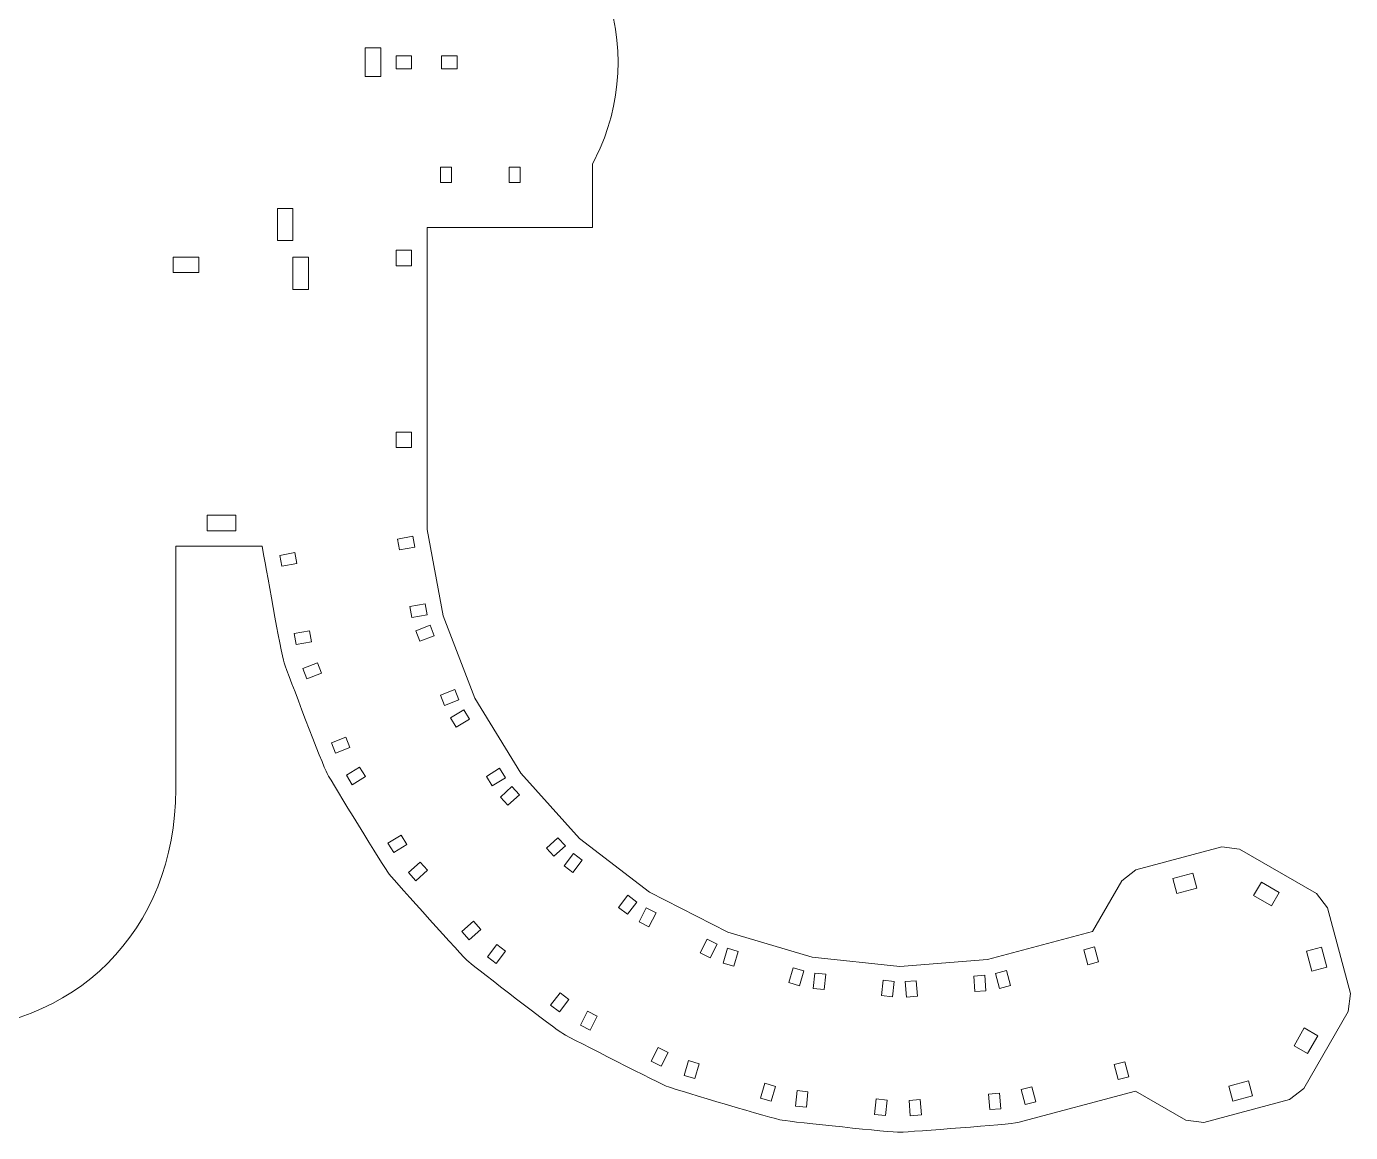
# Model space of a CAD drawing. Header units: millimetres. Extents: x -824 to 903, y -527 to 785.
# Drawn here: x -62.9 to 193.5, y -526.8 to -312.7 of the extents above; entities that cross this region are included whole.
import ezdxf

# ---------------------------------------------------------------- set-up
doc = ezdxf.new("R2010")
doc.units = ezdxf.units.MM
doc.header["$MEASUREMENT"] = 0
doc.layers.add('Camada 1', color=7, linetype='Continuous')

msp = doc.modelspace()

# ---------------------------------------------------------------- linework, layer by layer
at = {"layer": 'Camada 1', "color": 250, "lineweight": 9}
for points, knots in [([(-33.9859, -460.3039), (-33.9859, -460.3039), (-33.95, -413.2754), (-33.95, -413.2754), (-33.95, -413.2754), (-33.95, -413.2754), (-17.2478, -413.2754), (-17.2478, -413.2754), (-17.2478, -413.2754), (-16.602, -416.7493), (-13.6277, -433.8933), (-12.9724, -435.8659), (-12.9724, -435.8659), (-12.2849, -437.9355), (-5.3875, -455.9676), (-4.6896, -457.2332), (-4.6896, -457.2332), (-3.6372, -459.1415), (6.4325, -475.6172), (7.3485, -476.7332), (7.3485, -476.7332), (8.7331, -478.42), (21.6334, -492.7814), (22.7385, -493.7128), (22.7385, -493.7128), (24.4075, -495.1193), (39.7084, -506.8889), (40.9653, -507.6036), (40.9653, -507.6036), (42.8607, -508.6814), (60.0535, -517.467), (61.4181, -517.9402), (61.4181, -517.9402), (63.4818, -518.6558), (81.9795, -524.159), (83.4116, -524.3765), (83.4116, -524.3765), (85.5927, -524.7076), (104.7914, -526.752), (106.2304, -526.6954), (106.2304, -526.6954), (108.551, -526.6042), (127.6054, -525.141), (129.0507, -524.8239), (129.0507, -524.8239), (129.0507, -524.8239), (151.834, -518.7188), (151.834, -518.7188), (151.834, -518.7188), (151.834, -518.7188), (161.6047, -524.3515), (161.6047, -524.3515), (161.6047, -524.3515), (161.6047, -524.3515), (165.0638, -524.8046), (165.0638, -524.8046), (165.0638, -524.8046), (165.0638, -524.8046), (181.6641, -520.3452), (181.6641, -520.3452), (181.6641, -520.3452), (181.6641, -520.3452), (184.4304, -518.2196), (184.4304, -518.2196), (184.4304, -518.2196), (184.4304, -518.2196), (193.0153, -503.328), (193.0153, -503.328), (193.0153, -503.328), (193.0153, -503.328), (193.4684, -499.8691), (193.4684, -499.8691), (193.4684, -499.8691), (193.4684, -499.8691), (189.0089, -483.2687), (189.0089, -483.2687), (189.0089, -483.2687), (189.0089, -483.2687), (186.8834, -480.5023), (186.8834, -480.5023), (186.8834, -480.5023), (186.8834, -480.5023), (171.9918, -471.9175), (171.9918, -471.9175), (171.9918, -471.9175), (171.9918, -471.9175), (168.5328, -471.4643), (168.5328, -471.4643), (168.5328, -471.4643), (168.5328, -471.4643), (151.9324, -475.924), (151.9324, -475.924), (151.9324, -475.924), (151.9324, -475.924), (149.1662, -478.0494), (149.1662, -478.0494), (149.1662, -478.0494), (149.1662, -478.0494), (143.5311, -487.8238), (143.5311, -487.8238), (143.5311, -487.8238), (143.5311, -487.8238), (123.2106, -493.2688), (123.2106, -493.2688), (123.2106, -493.2688), (123.2106, -493.2688), (106.2189, -494.6061), (106.2189, -494.6061), (106.2189, -494.6061), (106.2189, -494.6061), (89.2682, -492.8245), (89.2682, -492.8245), (89.2682, -492.8245), (89.2682, -492.8245), (72.926, -487.9838), (72.926, -487.9838), (72.926, -487.9838), (72.926, -487.9838), (57.7396, -480.2459), (57.7396, -480.2459), (57.7396, -480.2459), (57.7396, -480.2459), (44.2176, -469.8701), (44.2176, -469.8701), (44.2176, -469.8701), (44.2176, -469.8701), (32.8129, -457.2039), (32.8129, -457.2039), (32.8129, -457.2039), (32.8129, -457.2039), (23.9074, -442.6713), (23.9074, -442.6713), (23.9074, -442.6713), (23.9074, -442.6713), (17.7994, -426.7593), (17.7994, -426.7593), (17.7994, -426.7593), (17.7994, -426.7593), (14.6933, -410.0006), (14.6933, -410.0006), (14.6933, -410.0006), (14.6933, -410.0006), (14.6933, -351.5742), (14.6933, -351.5742), (14.6933, -351.5742), (14.6933, -351.5742), (46.6847, -351.5742), (46.6847, -351.5742), (46.6847, -351.5742), (46.6847, -351.5742), (46.6847, -339.2986), (46.6847, -339.2986), (46.6847, -339.2986), (46.6847, -339.2986), (48.1901, -336.2233), (48.1901, -336.2233), (48.1901, -336.2233), (52.7993, -325.7287), (52.7993, -313.4369), (48.1901, -302.9424), (48.1901, -302.9424), (48.1901, -302.9424), (46.6847, -299.8671), (46.6847, -299.8671), (46.6847, -299.8671), (46.6847, -299.8671), (46.6847, -287.5914), (46.6847, -287.5914), (46.6847, -287.5914), (46.6847, -287.5914), (14.6933, -287.5914), (14.6933, -287.5914), (14.6933, -287.5914), (14.6933, -287.5914), (14.6933, -229.1651), (14.6933, -229.1651), (14.6933, -229.1651), (14.6933, -229.1651), (17.7994, -212.4064), (17.7994, -212.4064), (17.7994, -212.4064), (17.7994, -212.4064), (23.9074, -196.4944), (23.9074, -196.4944), (23.9074, -196.4944), (23.9074, -196.4944), (32.8129, -181.9618), (32.8129, -181.9618), (32.8129, -181.9618), (32.8129, -181.9618), (44.2176, -169.2955), (44.2176, -169.2955), (44.2176, -169.2955), (44.2176, -169.2955), (57.7396, -158.9198), (57.7396, -158.9198), (57.7396, -158.9198), (57.7396, -158.9198), (72.926, -151.1819), (72.926, -151.1819), (72.926, -151.1819), (72.926, -151.1819), (89.2682, -146.3412), (89.2682, -146.3412), (89.2682, -146.3412), (89.2682, -146.3412), (106.2189, -144.5595), (106.2189, -144.5595), (106.2189, -144.5595), (106.2189, -144.5595), (123.2106, -145.8968), (123.2106, -145.8968), (123.2106, -145.8968), (123.2106, -145.8968), (143.5311, -151.3419), (143.5311, -151.3419), (143.5311, -151.3419), (143.5311, -151.3419), (149.1662, -161.1162), (149.1662, -161.1162), (149.1662, -161.1162), (149.1662, -161.1162), (151.9324, -163.2417), (151.9324, -163.2417), (151.9324, -163.2417), (151.9324, -163.2417), (168.5328, -167.7013), (168.5328, -167.7013), (168.5328, -167.7013), (168.5328, -167.7013), (171.9918, -167.2481), (171.9918, -167.2481), (171.9918, -167.2481), (171.9918, -167.2481), (186.8834, -158.6633), (186.8834, -158.6633), (186.8834, -158.6633), (186.8834, -158.6633), (189.0089, -155.897), (189.0089, -155.897), (189.0089, -155.897), (189.0089, -155.897), (193.4684, -139.2966), (193.4684, -139.2966), (193.4684, -139.2966), (193.4684, -139.2966), (193.0153, -135.8377), (193.0153, -135.8377), (193.0153, -135.8377), (193.0153, -135.8377), (184.4304, -120.946), (184.4304, -120.946), (184.4304, -120.946), (184.4304, -120.946), (181.6641, -118.8205), (181.6641, -118.8205), (181.6641, -118.8205), (181.6641, -118.8205), (165.0638, -114.3611), (165.0638, -114.3611), (165.0638, -114.3611), (165.0638, -114.3611), (161.6047, -114.8141), (161.6047, -114.8141), (161.6047, -114.8141), (161.6047, -114.8141), (151.834, -120.4468), (151.834, -120.4468), (151.834, -120.4468), (151.2244, -120.5268), (131.2115, -114.5739), (128.2387, -114.2023), (128.2387, -114.2023), (126.1389, -113.9398), (106.8101, -112.3965), (105.4061, -112.4703), (105.4061, -112.4703), (103.405, -112.5754), (83.9397, -114.6199), (82.6041, -114.9498), (82.6041, -114.9498), (80.488, -115.4725), (61.9688, -120.9345), (60.6529, -121.5306), (60.6529, -121.5306), (58.6684, -122.4297), (41.453, -131.1761), (40.2684, -132.0017), (40.2684, -132.0017), (38.4797, -133.2484), (23.1487, -144.9837), (22.1335, -146.012), (22.1335, -146.012), (20.603, -147.5625), (7.6657, -161.8971), (6.8555, -163.0926), (6.8555, -163.0926), (5.6334, -164.8957), (-4.4756, -181.3491), (-5.0539, -182.6714), (-5.0539, -182.6714), (-5.9298, -184.6739), (-12.866, -202.6793), (-13.196, -204.0927), (-13.196, -204.0927), (-13.196, -204.0927), (-17.2478, -225.8902), (-17.2478, -225.8902), (-17.2478, -225.8902), (-17.2478, -225.8902), (-33.95, -225.8902), (-33.95, -225.8902), (-33.95, -225.8902), (-33.95, -225.8902), (-33.9859, -178.8618), (-33.9859, -178.8618), (-33.9859, -178.8618), (-34.0068, -151.3817), (-53.8359, -132.0421), (-80.8057, -132.0421), (-80.8057, -132.0421), (-80.8057, -132.0421), (-411.0669, -132.0421), (-411.0669, -132.0421), (-411.0669, -132.0421), (-413.8443, -132.133), (-415.9746, -134.2633), (-416.0655, -137.0407), (-416.0655, -137.0407), (-416.0655, -137.0407), (-416.0655, -502.1249), (-416.0655, -502.1249), (-416.0655, -502.1249), (-415.9746, -504.9023), (-413.8443, -507.0327), (-411.0669, -507.1235), (-411.0669, -507.1235), (-411.0669, -507.1235), (-80.8057, -507.1235), (-80.8057, -507.1235), (-80.8057, -507.1235), (-53.495, -507.1235), (-34.0068, -487.6728), (-33.9859, -460.3039)], [0, 0, 0, 0, 0.01149425, 0.01149425, 0.01149425, 0.01149425, 0.02298851, 0.02298851, 0.02298851, 0.02298851, 0.03448276, 0.03448276, 0.03448276, 0.03448276, 0.04597701, 0.04597701, 0.04597701, 0.04597701, 0.05747126, 0.05747126, 0.05747126, 0.05747126, 0.06896552, 0.06896552, 0.06896552, 0.06896552, 0.08045977, 0.08045977, 0.08045977, 0.08045977, 0.09195402, 0.09195402, 0.09195402, 0.09195402, 0.10344828, 0.10344828, 0.10344828, 0.10344828, 0.11494253, 0.11494253, 0.11494253, 0.11494253, 0.12643678, 0.12643678, 0.12643678, 0.12643678, 0.13793103, 0.13793103, 0.13793103, 0.13793103, 0.14942529, 0.14942529, 0.14942529, 0.14942529, 0.16091954, 0.16091954, 0.16091954, 0.16091954, 0.17241379, 0.17241379, 0.17241379, 0.17241379, 0.18390805, 0.18390805, 0.18390805, 0.18390805, 0.1954023, 0.1954023, 0.1954023, 0.1954023, 0.20689655, 0.20689655, 0.20689655, 0.20689655, 0.2183908, 0.2183908, 0.2183908, 0.2183908, 0.22988506, 0.22988506, 0.22988506, 0.22988506, 0.24137931, 0.24137931, 0.24137931, 0.24137931, 0.25287356, 0.25287356, 0.25287356, 0.25287356, 0.26436782, 0.26436782, 0.26436782, 0.26436782, 0.27586207, 0.27586207, 0.27586207, 0.27586207, 0.28735632, 0.28735632, 0.28735632, 0.28735632, 0.29885057, 0.29885057, 0.29885057, 0.29885057, 0.31034483, 0.31034483, 0.31034483, 0.31034483, 0.32183908, 0.32183908, 0.32183908, 0.32183908, 0.33333333, 0.33333333, 0.33333333, 0.33333333, 0.34482759, 0.34482759, 0.34482759, 0.34482759, 0.35632184, 0.35632184, 0.35632184, 0.35632184, 0.36781609, 0.36781609, 0.36781609, 0.36781609, 0.37931034, 0.37931034, 0.37931034, 0.37931034, 0.3908046, 0.3908046, 0.3908046, 0.3908046, 0.40229885, 0.40229885, 0.40229885, 0.40229885, 0.4137931, 0.4137931, 0.4137931, 0.4137931, 0.42528736, 0.42528736, 0.42528736, 0.42528736, 0.43678161, 0.43678161, 0.43678161, 0.43678161, 0.44827586, 0.44827586, 0.44827586, 0.44827586, 0.45977011, 0.45977011, 0.45977011, 0.45977011, 0.47126437, 0.47126437, 0.47126437, 0.47126437, 0.48275862, 0.48275862, 0.48275862, 0.48275862, 0.49425287, 0.49425287, 0.49425287, 0.49425287, 0.50574713, 0.50574713, 0.50574713, 0.50574713, 0.51724138, 0.51724138, 0.51724138, 0.51724138, 0.52873563, 0.52873563, 0.52873563, 0.52873563, 0.54022989, 0.54022989, 0.54022989, 0.54022989, 0.55172414, 0.55172414, 0.55172414, 0.55172414, 0.56321839, 0.56321839, 0.56321839, 0.56321839, 0.57471264, 0.57471264, 0.57471264, 0.57471264, 0.5862069, 0.5862069, 0.5862069, 0.5862069, 0.59770115, 0.59770115, 0.59770115, 0.59770115, 0.6091954, 0.6091954, 0.6091954, 0.6091954, 0.62068966, 0.62068966, 0.62068966, 0.62068966, 0.63218391, 0.63218391, 0.63218391, 0.63218391, 0.64367816, 0.64367816, 0.64367816, 0.64367816, 0.65517241, 0.65517241, 0.65517241, 0.65517241, 0.66666667, 0.66666667, 0.66666667, 0.66666667, 0.67816092, 0.67816092, 0.67816092, 0.67816092, 0.68965517, 0.68965517, 0.68965517, 0.68965517, 0.70114943, 0.70114943, 0.70114943, 0.70114943, 0.71264368, 0.71264368, 0.71264368, 0.71264368, 0.72413793, 0.72413793, 0.72413793, 0.72413793, 0.73563218, 0.73563218, 0.73563218, 0.73563218, 0.74712644, 0.74712644, 0.74712644, 0.74712644, 0.75862069, 0.75862069, 0.75862069, 0.75862069, 0.77011494, 0.77011494, 0.77011494, 0.77011494, 0.7816092, 0.7816092, 0.7816092, 0.7816092, 0.79310345, 0.79310345, 0.79310345, 0.79310345, 0.8045977, 0.8045977, 0.8045977, 0.8045977, 0.81609195, 0.81609195, 0.81609195, 0.81609195, 0.82758621, 0.82758621, 0.82758621, 0.82758621, 0.83908046, 0.83908046, 0.83908046, 0.83908046, 0.85057471, 0.85057471, 0.85057471, 0.85057471, 0.86206897, 0.86206897, 0.86206897, 0.86206897, 0.87356322, 0.87356322, 0.87356322, 0.87356322, 0.88505747, 0.88505747, 0.88505747, 0.88505747, 0.89655172, 0.89655172, 0.89655172, 0.89655172, 0.90804598, 0.90804598, 0.90804598, 0.90804598, 0.91954023, 0.91954023, 0.91954023, 0.91954023, 0.93103448, 0.93103448, 0.93103448, 0.93103448, 0.94252874, 0.94252874, 0.94252874, 0.94252874, 0.95402299, 0.95402299, 0.95402299, 0.95402299, 0.96551724, 0.96551724, 0.96551724, 0.96551724, 0.97701149, 0.97701149, 0.97701149, 0.97701149, 1, 1, 1, 1]), ([(5.6957, -322.3547), (5.6957, -322.3547), (2.6965, -322.3547), (2.6965, -322.3547), (2.6965, -322.3547), (2.6965, -322.3547), (2.6965, -316.8109), (2.6965, -316.8109), (2.6965, -316.8109), (2.6965, -316.8109), (5.6957, -316.8109), (5.6957, -316.8109), (5.6957, -316.8109), (5.6957, -316.8109), (5.6957, -322.3547), (5.6957, -322.3547)], [0, 0, 0, 0, 0.2, 0.2, 0.2, 0.2, 0.4, 0.4, 0.4, 0.4, 0.6, 0.6, 0.6, 0.6, 1, 1, 1, 1]), ([(11.6941, -320.84), (11.6941, -320.84), (8.6949, -320.84), (8.6949, -320.84), (8.6949, -320.84), (8.6949, -320.84), (8.6949, -318.3256), (8.6949, -318.3256), (8.6949, -318.3256), (8.6949, -318.3256), (11.6941, -318.3256), (11.6941, -318.3256), (11.6941, -318.3256), (11.6941, -318.3256), (11.6941, -320.84), (11.6941, -320.84)], [0, 0, 0, 0, 0.2, 0.2, 0.2, 0.2, 0.4, 0.4, 0.4, 0.4, 0.6, 0.6, 0.6, 0.6, 1, 1, 1, 1]), ([(20.4918, -320.84), (20.4918, -320.84), (17.4925, -320.84), (17.4925, -320.84), (17.4925, -320.84), (17.4925, -320.84), (17.4925, -318.3256), (17.4925, -318.3256), (17.4925, -318.3256), (17.4925, -318.3256), (20.4918, -318.3256), (20.4918, -318.3256), (20.4918, -318.3256), (20.4918, -318.3256), (20.4918, -320.84), (20.4918, -320.84)], [0, 0, 0, 0, 0.2, 0.2, 0.2, 0.2, 0.4, 0.4, 0.4, 0.4, 0.6, 0.6, 0.6, 0.6, 1, 1, 1, 1]), ([(19.417, -339.8952), (19.417, -339.8952), (19.417, -342.8944), (19.417, -342.8944), (19.417, -342.8944), (19.417, -342.8944), (17.2676, -342.8944), (17.2676, -342.8944), (17.2676, -342.8944), (17.2676, -342.8944), (17.2676, -339.8952), (17.2676, -339.8952), (17.2676, -339.8952), (17.2676, -339.8952), (19.417, -339.8952), (19.417, -339.8952)], [0, 0, 0, 0, 0.2, 0.2, 0.2, 0.2, 0.4, 0.4, 0.4, 0.4, 0.6, 0.6, 0.6, 0.6, 1, 1, 1, 1]), ([(32.7134, -339.8952), (32.7134, -339.8952), (32.7134, -342.8944), (32.7134, -342.8944), (32.7134, -342.8944), (32.7134, -342.8944), (30.564, -342.8944), (30.564, -342.8944), (30.564, -342.8944), (30.564, -342.8944), (30.564, -339.8952), (30.564, -339.8952), (30.564, -339.8952), (30.564, -339.8952), (32.7134, -339.8952), (32.7134, -339.8952)], [0, 0, 0, 0, 0.2, 0.2, 0.2, 0.2, 0.4, 0.4, 0.4, 0.4, 0.6, 0.6, 0.6, 0.6, 1, 1, 1, 1]), ([(-11.2997, -347.8768), (-11.2997, -347.8768), (-11.2997, -354.0833), (-11.2997, -354.0833), (-11.2997, -354.0833), (-11.2997, -354.0833), (-14.2989, -354.0833), (-14.2989, -354.0833), (-14.2989, -354.0833), (-14.2989, -354.0833), (-14.2989, -347.8768), (-14.2989, -347.8768), (-14.2989, -347.8768), (-14.2989, -347.8768), (-11.2997, -347.8768), (-11.2997, -347.8768)], [0, 0, 0, 0, 0.2, 0.2, 0.2, 0.2, 0.4, 0.4, 0.4, 0.4, 0.6, 0.6, 0.6, 0.6, 1, 1, 1, 1]), ([(8.6949, -358.99), (8.6949, -358.99), (8.6949, -355.9908), (8.6949, -355.9908), (8.6949, -355.9908), (8.6949, -355.9908), (11.6941, -355.9908), (11.6941, -355.9908), (11.6941, -355.9908), (11.6941, -355.9908), (11.6941, -358.99), (11.6941, -358.99), (11.6941, -358.99), (11.6941, -358.99), (8.6949, -358.99), (8.6949, -358.99)], [0, 0, 0, 0, 0.2, 0.2, 0.2, 0.2, 0.4, 0.4, 0.4, 0.4, 0.6, 0.6, 0.6, 0.6, 1, 1, 1, 1]), ([(-34.496, -360.2896), (-34.496, -360.2896), (-34.496, -357.2905), (-34.496, -357.2905), (-34.496, -357.2905), (-34.496, -357.2905), (-29.4973, -357.2905), (-29.4973, -357.2905), (-29.4973, -357.2905), (-29.4973, -357.2905), (-29.4973, -360.2896), (-29.4973, -360.2896), (-29.4973, -360.2896), (-29.4973, -360.2896), (-34.496, -360.2896), (-34.496, -360.2896)], [0, 0, 0, 0, 0.2, 0.2, 0.2, 0.2, 0.4, 0.4, 0.4, 0.4, 0.6, 0.6, 0.6, 0.6, 1, 1, 1, 1]), ([(-11.2997, -363.5888), (-11.2997, -363.5888), (-8.3005, -363.5888), (-8.3005, -363.5888), (-8.3005, -363.5888), (-8.3005, -363.5888), (-8.3005, -357.2905), (-8.3005, -357.2905), (-8.3005, -357.2905), (-8.3005, -357.2905), (-11.2997, -357.2905), (-11.2997, -357.2905), (-11.2997, -357.2905), (-11.2997, -357.2905), (-11.2997, -363.5888), (-11.2997, -363.5888)], [0, 0, 0, 0, 0.2, 0.2, 0.2, 0.2, 0.4, 0.4, 0.4, 0.4, 0.6, 0.6, 0.6, 0.6, 1, 1, 1, 1]), ([(8.6949, -391.1814), (8.6949, -391.1814), (11.6941, -391.1814), (11.6941, -391.1814), (11.6941, -391.1814), (11.6941, -391.1814), (11.6941, -394.1806), (11.6941, -394.1806), (11.6941, -394.1806), (11.6941, -394.1806), (8.6949, -394.1806), (8.6949, -394.1806), (8.6949, -394.1806), (8.6949, -394.1806), (8.6949, -391.1814), (8.6949, -391.1814)], [0, 0, 0, 0, 0.2, 0.2, 0.2, 0.2, 0.4, 0.4, 0.4, 0.4, 0.6, 0.6, 0.6, 0.6, 1, 1, 1, 1]), ([(-27.9106, -410.2762), (-27.9106, -410.2762), (-27.9106, -407.2771), (-27.9106, -407.2771), (-27.9106, -407.2771), (-27.9106, -407.2771), (-22.3737, -407.2771), (-22.3737, -407.2771), (-22.3737, -407.2771), (-22.3737, -407.2771), (-22.3737, -410.2762), (-22.3737, -410.2762), (-22.3737, -410.2762), (-22.3737, -410.2762), (-27.9106, -410.2762), (-27.9106, -410.2762)], [0, 0, 0, 0, 0.2, 0.2, 0.2, 0.2, 0.4, 0.4, 0.4, 0.4, 0.6, 0.6, 0.6, 0.6, 1, 1, 1, 1]), ([(8.941, -411.8795), (8.941, -411.8795), (11.89, -411.3329), (11.89, -411.3329), (11.89, -411.3329), (11.89, -411.3329), (12.2816, -413.4464), (12.2816, -413.4464), (12.2816, -413.4464), (12.2816, -413.4464), (9.3327, -413.9929), (9.3327, -413.9929), (9.3327, -413.9929), (9.3327, -413.9929), (8.941, -411.8795), (8.941, -411.8795)], [0, 0, 0, 0, 0.2, 0.2, 0.2, 0.2, 0.4, 0.4, 0.4, 0.4, 0.6, 0.6, 0.6, 0.6, 1, 1, 1, 1]), ([(-13.8592, -415.0371), (-13.8592, -415.0371), (-13.4698, -417.1385), (-13.4698, -417.1385), (-13.4698, -417.1385), (-13.4698, -417.1385), (-10.5207, -416.5919), (-10.5207, -416.5919), (-10.5207, -416.5919), (-10.5207, -416.5919), (-10.9103, -414.4905), (-10.9103, -414.4905), (-10.9103, -414.4905), (-10.9103, -414.4905), (-13.8592, -415.0371), (-13.8592, -415.0371)], [0, 0, 0, 0, 0.2, 0.2, 0.2, 0.2, 0.4, 0.4, 0.4, 0.4, 0.6, 0.6, 0.6, 0.6, 1, 1, 1, 1]), ([(11.3641, -424.9533), (11.3641, -424.9533), (14.313, -424.4067), (14.313, -424.4067), (14.313, -424.4067), (14.313, -424.4067), (14.7048, -426.5201), (14.7048, -426.5201), (14.7048, -426.5201), (14.7048, -426.5201), (11.7558, -427.0667), (11.7558, -427.0667), (11.7558, -427.0667), (11.7558, -427.0667), (11.3641, -424.9533), (11.3641, -424.9533)], [0, 0, 0, 0, 0.2, 0.2, 0.2, 0.2, 0.4, 0.4, 0.4, 0.4, 0.6, 0.6, 0.6, 0.6, 1, 1, 1, 1]), ([(-11.0511, -430.1882), (-11.0511, -430.1882), (-10.6617, -432.2898), (-10.6617, -432.2898), (-10.6617, -432.2898), (-10.6617, -432.2898), (-7.7126, -431.7432), (-7.7126, -431.7432), (-7.7126, -431.7432), (-7.7126, -431.7432), (-8.1022, -429.6418), (-8.1022, -429.6418), (-8.1022, -429.6418), (-8.1022, -429.6418), (-11.0511, -430.1882), (-11.0511, -430.1882)], [0, 0, 0, 0, 0.2, 0.2, 0.2, 0.2, 0.4, 0.4, 0.4, 0.4, 0.6, 0.6, 0.6, 0.6, 1, 1, 1, 1]), ([(15.2857, -428.5802), (15.2857, -428.5802), (16.056, -430.5868), (16.056, -430.5868), (16.056, -430.5868), (16.056, -430.5868), (13.2561, -431.6616), (13.2561, -431.6616), (13.2561, -431.6616), (13.2561, -431.6616), (12.4857, -429.6551), (12.4857, -429.6551), (12.4857, -429.6551), (12.4857, -429.6551), (15.2857, -428.5802), (15.2857, -428.5802)], [0, 0, 0, 0, 0.2, 0.2, 0.2, 0.2, 0.4, 0.4, 0.4, 0.4, 0.6, 0.6, 0.6, 0.6, 1, 1, 1, 1]), ([(-8.5913, -438.91), (-8.5913, -438.91), (-5.7913, -437.8352), (-5.7913, -437.8352), (-5.7913, -437.8352), (-5.7913, -437.8352), (-6.5573, -435.8399), (-6.5573, -435.8399), (-6.5573, -435.8399), (-6.5573, -435.8399), (-9.3573, -436.9147), (-9.3573, -436.9147), (-9.3573, -436.9147), (-9.3573, -436.9147), (-8.5913, -438.91), (-8.5913, -438.91)], [0, 0, 0, 0, 0.2, 0.2, 0.2, 0.2, 0.4, 0.4, 0.4, 0.4, 0.6, 0.6, 0.6, 0.6, 1, 1, 1, 1]), ([(17.2508, -442.0683), (17.2508, -442.0683), (20.0508, -440.9935), (20.0508, -440.9935), (20.0508, -440.9935), (20.0508, -440.9935), (20.821, -443.0001), (20.821, -443.0001), (20.821, -443.0001), (20.821, -443.0001), (18.0211, -444.0749), (18.0211, -444.0749), (18.0211, -444.0749), (18.0211, -444.0749), (17.2508, -442.0683), (17.2508, -442.0683)], [0, 0, 0, 0, 0.2, 0.2, 0.2, 0.2, 0.4, 0.4, 0.4, 0.4, 0.6, 0.6, 0.6, 0.6, 1, 1, 1, 1]), ([(20.3335, -448.3196), (20.3335, -448.3196), (19.2104, -446.4869), (19.2104, -446.4869), (19.2104, -446.4869), (19.2104, -446.4869), (21.7677, -444.9198), (21.7677, -444.9198), (21.7677, -444.9198), (21.7677, -444.9198), (22.8908, -446.7525), (22.8908, -446.7525), (22.8908, -446.7525), (22.8908, -446.7525), (20.3335, -448.3196), (20.3335, -448.3196)], [0, 0, 0, 0, 0.2, 0.2, 0.2, 0.2, 0.4, 0.4, 0.4, 0.4, 0.6, 0.6, 0.6, 0.6, 1, 1, 1, 1]), ([(-3.8351, -451.3005), (-3.8351, -451.3005), (-3.0691, -453.2958), (-3.0691, -453.2958), (-3.0691, -453.2958), (-3.0691, -453.2958), (-0.2691, -452.2209), (-0.2691, -452.2209), (-0.2691, -452.2209), (-0.2691, -452.2209), (-1.0351, -450.2256), (-1.0351, -450.2256), (-1.0351, -450.2256), (-1.0351, -450.2256), (-3.8351, -451.3005), (-3.8351, -451.3005)], [0, 0, 0, 0, 0.2, 0.2, 0.2, 0.2, 0.4, 0.4, 0.4, 0.4, 0.6, 0.6, 0.6, 0.6, 1, 1, 1, 1]), ([(-0.9438, -457.6055), (-0.9438, -457.6055), (0.1729, -459.4278), (0.1729, -459.4278), (0.1729, -459.4278), (0.1729, -459.4278), (2.7302, -457.8607), (2.7302, -457.8607), (2.7302, -457.8607), (2.7302, -457.8607), (1.6134, -456.0385), (1.6134, -456.0385), (1.6134, -456.0385), (1.6134, -456.0385), (-0.9438, -457.6055), (-0.9438, -457.6055)], [0, 0, 0, 0, 0.2, 0.2, 0.2, 0.2, 0.4, 0.4, 0.4, 0.4, 0.6, 0.6, 0.6, 0.6, 1, 1, 1, 1]), ([(27.2809, -459.6566), (27.2809, -459.6566), (26.1578, -457.824), (26.1578, -457.824), (26.1578, -457.824), (26.1578, -457.824), (28.715, -456.2568), (28.715, -456.2568), (28.715, -456.2568), (28.715, -456.2568), (29.8382, -458.0895), (29.8382, -458.0895), (29.8382, -458.0895), (29.8382, -458.0895), (27.2809, -459.6566), (27.2809, -459.6566)], [0, 0, 0, 0, 0.2, 0.2, 0.2, 0.2, 0.4, 0.4, 0.4, 0.4, 0.6, 0.6, 0.6, 0.6, 1, 1, 1, 1]), ([(31.1188, -459.8046), (31.1188, -459.8046), (32.557, -461.4019), (32.557, -461.4019), (32.557, -461.4019), (32.557, -461.4019), (30.3282, -463.4087), (30.3282, -463.4087), (30.3282, -463.4087), (30.3282, -463.4087), (28.89, -461.8114), (28.89, -461.8114), (28.89, -461.8114), (28.89, -461.8114), (31.1188, -459.8046), (31.1188, -459.8046)], [0, 0, 0, 0, 0.2, 0.2, 0.2, 0.2, 0.4, 0.4, 0.4, 0.4, 0.6, 0.6, 0.6, 0.6, 1, 1, 1, 1]), ([(8.2242, -472.5663), (8.2242, -472.5663), (10.7815, -470.9993), (10.7815, -470.9993), (10.7815, -470.9993), (10.7815, -470.9993), (9.6647, -469.1771), (9.6647, -469.1771), (9.6647, -469.1771), (9.6647, -469.1771), (7.1075, -470.7441), (7.1075, -470.7441), (7.1075, -470.7441), (7.1075, -470.7441), (8.2242, -472.5663), (8.2242, -472.5663)], [0, 0, 0, 0, 0.2, 0.2, 0.2, 0.2, 0.4, 0.4, 0.4, 0.4, 0.6, 0.6, 0.6, 0.6, 1, 1, 1, 1]), ([(39.2253, -473.2899), (39.2253, -473.2899), (37.787, -471.6925), (37.787, -471.6925), (37.787, -471.6925), (37.787, -471.6925), (40.0158, -469.6856), (40.0158, -469.6856), (40.0158, -469.6856), (40.0158, -469.6856), (41.4541, -471.2829), (41.4541, -471.2829), (41.4541, -471.2829), (41.4541, -471.2829), (39.2253, -473.2899), (39.2253, -473.2899)], [0, 0, 0, 0, 0.2, 0.2, 0.2, 0.2, 0.4, 0.4, 0.4, 0.4, 0.6, 0.6, 0.6, 0.6, 1, 1, 1, 1]), ([(44.731, -474.0445), (44.731, -474.0445), (42.9054, -476.4239), (42.9054, -476.4239), (42.9054, -476.4239), (42.9054, -476.4239), (41.2001, -475.1154), (41.2001, -475.1154), (41.2001, -475.1154), (41.2001, -475.1154), (43.0258, -472.736), (43.0258, -472.736), (43.0258, -472.736), (43.0258, -472.736), (44.731, -474.0445), (44.731, -474.0445)], [0, 0, 0, 0, 0.2, 0.2, 0.2, 0.2, 0.4, 0.4, 0.4, 0.4, 0.6, 0.6, 0.6, 0.6, 1, 1, 1, 1]), ([(11.0994, -476.4167), (11.0994, -476.4167), (12.5295, -478.0049), (12.5295, -478.0049), (12.5295, -478.0049), (12.5295, -478.0049), (14.7583, -475.9981), (14.7583, -475.9981), (14.7583, -475.9981), (14.7583, -475.9981), (13.3282, -474.4099), (13.3282, -474.4099), (13.3282, -474.4099), (13.3282, -474.4099), (11.0994, -476.4167), (11.0994, -476.4167)], [0, 0, 0, 0, 0.2, 0.2, 0.2, 0.2, 0.4, 0.4, 0.4, 0.4, 0.6, 0.6, 0.6, 0.6, 1, 1, 1, 1]), ([(163.7198, -479.4433), (163.7198, -479.4433), (162.9287, -476.5503), (162.9287, -476.5503), (162.9287, -476.5503), (162.9287, -476.5503), (159.0797, -477.5842), (159.0797, -477.5842), (159.0797, -477.5842), (159.0797, -477.5842), (159.8578, -480.4808), (159.8578, -480.4808), (159.8578, -480.4808), (159.8578, -480.4808), (163.7198, -479.4433), (163.7198, -479.4433)], [0, 0, 0, 0, 0.2, 0.2, 0.2, 0.2, 0.4, 0.4, 0.4, 0.4, 0.6, 0.6, 0.6, 0.6, 1, 1, 1, 1]), ([(174.7095, -480.8829), (174.7095, -480.8829), (178.174, -482.8801), (178.174, -482.8801), (178.174, -482.8801), (178.174, -482.8801), (179.6602, -480.2751), (179.6602, -480.2751), (179.6602, -480.2751), (179.6602, -480.2751), (176.2075, -478.2845), (176.2075, -478.2845), (176.2075, -478.2845), (176.2075, -478.2845), (174.7095, -480.8829), (174.7095, -480.8829)], [0, 0, 0, 0, 0.2, 0.2, 0.2, 0.2, 0.4, 0.4, 0.4, 0.4, 0.6, 0.6, 0.6, 0.6, 1, 1, 1, 1]), ([(51.7488, -483.2098), (51.7488, -483.2098), (53.5745, -480.8302), (53.5745, -480.8302), (53.5745, -480.8302), (53.5745, -480.8302), (55.2798, -482.1387), (55.2798, -482.1387), (55.2798, -482.1387), (55.2798, -482.1387), (53.4541, -484.5181), (53.4541, -484.5181), (53.4541, -484.5181), (53.4541, -484.5181), (51.7488, -483.2098), (51.7488, -483.2098)], [0, 0, 0, 0, 0.2, 0.2, 0.2, 0.2, 0.4, 0.4, 0.4, 0.4, 0.6, 0.6, 0.6, 0.6, 1, 1, 1, 1]), ([(57.09, -483.2809), (57.09, -483.2809), (59.0051, -484.2567), (59.0051, -484.2567), (59.0051, -484.2567), (59.0051, -484.2567), (57.6436, -486.9291), (57.6436, -486.9291), (57.6436, -486.9291), (57.6436, -486.9291), (55.7284, -485.9533), (55.7284, -485.9533), (55.7284, -485.9533), (55.7284, -485.9533), (57.09, -483.2809), (57.09, -483.2809)], [0, 0, 0, 0, 0.2, 0.2, 0.2, 0.2, 0.4, 0.4, 0.4, 0.4, 0.6, 0.6, 0.6, 0.6, 1, 1, 1, 1]), ([(25.069, -487.4494), (25.069, -487.4494), (23.639, -485.8612), (23.639, -485.8612), (23.639, -485.8612), (23.639, -485.8612), (21.4102, -487.868), (21.4102, -487.868), (21.4102, -487.868), (21.4102, -487.868), (22.8403, -489.4562), (22.8403, -489.4562), (22.8403, -489.4562), (22.8403, -489.4562), (25.069, -487.4494), (25.069, -487.4494)], [0, 0, 0, 0, 0.2, 0.2, 0.2, 0.2, 0.4, 0.4, 0.4, 0.4, 0.6, 0.6, 0.6, 0.6, 1, 1, 1, 1]), ([(67.5756, -491.9896), (67.5756, -491.9896), (68.9373, -489.3174), (68.9373, -489.3174), (68.9373, -489.3174), (68.9373, -489.3174), (70.8523, -490.2932), (70.8523, -490.2932), (70.8523, -490.2932), (70.8523, -490.2932), (69.4908, -492.9654), (69.4908, -492.9654), (69.4908, -492.9654), (69.4908, -492.9654), (67.5756, -491.9896), (67.5756, -491.9896)], [0, 0, 0, 0, 0.2, 0.2, 0.2, 0.2, 0.4, 0.4, 0.4, 0.4, 0.6, 0.6, 0.6, 0.6, 1, 1, 1, 1]), ([(29.8903, -491.6398), (29.8903, -491.6398), (28.1948, -490.3387), (28.1948, -490.3387), (28.1948, -490.3387), (28.1948, -490.3387), (26.369, -492.7181), (26.369, -492.7181), (26.369, -492.7181), (26.369, -492.7181), (28.0645, -494.0193), (28.0645, -494.0193), (28.0645, -494.0193), (28.0645, -494.0193), (29.8903, -491.6398), (29.8903, -491.6398)], [0, 0, 0, 0, 0.2, 0.2, 0.2, 0.2, 0.4, 0.4, 0.4, 0.4, 0.6, 0.6, 0.6, 0.6, 1, 1, 1, 1]), ([(74.9014, -491.6968), (74.9014, -491.6968), (74.0495, -494.5725), (74.0495, -494.5725), (74.0495, -494.5725), (74.0495, -494.5725), (71.9885, -493.962), (71.9885, -493.962), (71.9885, -493.962), (71.9885, -493.962), (72.8404, -491.0862), (72.8404, -491.0862), (72.8404, -491.0862), (72.8404, -491.0862), (74.9014, -491.6968), (74.9014, -491.6968)], [0, 0, 0, 0, 0.2, 0.2, 0.2, 0.2, 0.4, 0.4, 0.4, 0.4, 0.6, 0.6, 0.6, 0.6, 1, 1, 1, 1]), ([(144.6761, -493.7272), (144.6761, -493.7272), (143.8998, -490.8301), (143.8998, -490.8301), (143.8998, -490.8301), (143.8998, -490.8301), (141.8236, -491.3865), (141.8236, -491.3865), (141.8236, -491.3865), (141.8236, -491.3865), (142.5998, -494.2834), (142.5998, -494.2834), (142.5998, -494.2834), (142.5998, -494.2834), (144.6761, -493.7272), (144.6761, -493.7272)], [0, 0, 0, 0, 0.2, 0.2, 0.2, 0.2, 0.4, 0.4, 0.4, 0.4, 0.6, 0.6, 0.6, 0.6, 1, 1, 1, 1]), ([(185.9643, -495.5309), (185.9643, -495.5309), (188.8574, -494.7398), (188.8574, -494.7398), (188.8574, -494.7398), (188.8574, -494.7398), (187.8234, -490.8908), (187.8234, -490.8908), (187.8234, -490.8908), (187.8234, -490.8908), (184.9269, -491.6689), (184.9269, -491.6689), (184.9269, -491.6689), (184.9269, -491.6689), (185.9643, -495.5309), (185.9643, -495.5309)], [0, 0, 0, 0, 0.2, 0.2, 0.2, 0.2, 0.4, 0.4, 0.4, 0.4, 0.6, 0.6, 0.6, 0.6, 1, 1, 1, 1]), ([(85.5893, -494.8627), (85.5893, -494.8627), (87.6502, -495.4732), (87.6502, -495.4732), (87.6502, -495.4732), (87.6502, -495.4732), (86.7984, -498.3489), (86.7984, -498.3489), (86.7984, -498.3489), (86.7984, -498.3489), (84.7375, -497.7383), (84.7375, -497.7383), (84.7375, -497.7383), (84.7375, -497.7383), (85.5893, -494.8627), (85.5893, -494.8627)], [0, 0, 0, 0, 0.2, 0.2, 0.2, 0.2, 0.4, 0.4, 0.4, 0.4, 0.6, 0.6, 0.6, 0.6, 1, 1, 1, 1]), ([(91.887, -496.1154), (91.887, -496.1154), (91.5736, -499.0982), (91.5736, -499.0982), (91.5736, -499.0982), (91.5736, -499.0982), (89.436, -498.8735), (89.436, -498.8735), (89.436, -498.8735), (89.436, -498.8735), (89.7495, -495.8907), (89.7495, -495.8907), (89.7495, -495.8907), (89.7495, -495.8907), (91.887, -496.1154), (91.887, -496.1154)], [0, 0, 0, 0, 0.2, 0.2, 0.2, 0.2, 0.4, 0.4, 0.4, 0.4, 0.6, 0.6, 0.6, 0.6, 1, 1, 1, 1]), ([(105.1107, -497.5053), (105.1107, -497.5053), (104.7971, -500.4881), (104.7971, -500.4881), (104.7971, -500.4881), (104.7971, -500.4881), (102.6596, -500.2634), (102.6596, -500.2634), (102.6596, -500.2634), (102.6596, -500.2634), (102.973, -497.2806), (102.973, -497.2806), (102.973, -497.2806), (102.973, -497.2806), (105.1107, -497.5053), (105.1107, -497.5053)], [0, 0, 0, 0, 0.2, 0.2, 0.2, 0.2, 0.4, 0.4, 0.4, 0.4, 0.6, 0.6, 0.6, 0.6, 1, 1, 1, 1]), ([(120.5063, -496.4901), (120.5063, -496.4901), (122.6491, -496.3214), (122.6491, -496.3214), (122.6491, -496.3214), (122.6491, -496.3214), (122.8844, -499.3114), (122.8844, -499.3114), (122.8844, -499.3114), (122.8844, -499.3114), (120.7416, -499.4801), (120.7416, -499.4801), (120.7416, -499.4801), (120.7416, -499.4801), (120.5063, -496.4901), (120.5063, -496.4901)], [0, 0, 0, 0, 0.2, 0.2, 0.2, 0.2, 0.4, 0.4, 0.4, 0.4, 0.6, 0.6, 0.6, 0.6, 1, 1, 1, 1]), ([(127.611, -498.2996), (127.611, -498.2996), (126.8348, -495.4027), (126.8348, -495.4027), (126.8348, -495.4027), (126.8348, -495.4027), (124.7587, -495.9589), (124.7587, -495.9589), (124.7587, -495.9589), (124.7587, -495.9589), (125.5349, -498.856), (125.5349, -498.856), (125.5349, -498.856), (125.5349, -498.856), (127.611, -498.2996), (127.611, -498.2996)], [0, 0, 0, 0, 0.2, 0.2, 0.2, 0.2, 0.4, 0.4, 0.4, 0.4, 0.6, 0.6, 0.6, 0.6, 1, 1, 1, 1]), ([(40.2896, -503.3999), (40.2896, -503.3999), (42.1153, -501.0203), (42.1153, -501.0203), (42.1153, -501.0203), (42.1153, -501.0203), (40.4197, -499.7193), (40.4197, -499.7193), (40.4197, -499.7193), (40.4197, -499.7193), (38.594, -502.0987), (38.594, -502.0987), (38.594, -502.0987), (38.594, -502.0987), (40.2896, -503.3999), (40.2896, -503.3999)], [0, 0, 0, 0, 0.2, 0.2, 0.2, 0.2, 0.4, 0.4, 0.4, 0.4, 0.6, 0.6, 0.6, 0.6, 1, 1, 1, 1]), ([(109.3936, -497.3647), (109.3936, -497.3647), (109.629, -500.3546), (109.629, -500.3546), (109.629, -500.3546), (109.629, -500.3546), (107.4862, -500.5233), (107.4862, -500.5233), (107.4862, -500.5233), (107.4862, -500.5233), (107.2509, -497.5333), (107.2509, -497.5333), (107.2509, -497.5333), (107.2509, -497.5333), (109.3936, -497.3647), (109.3936, -497.3647)], [0, 0, 0, 0, 0.2, 0.2, 0.2, 0.2, 0.4, 0.4, 0.4, 0.4, 0.6, 0.6, 0.6, 0.6, 1, 1, 1, 1]), ([(44.3536, -505.964), (44.3536, -505.964), (46.2578, -506.9342), (46.2578, -506.9342), (46.2578, -506.9342), (46.2578, -506.9342), (47.6195, -504.262), (47.6195, -504.262), (47.6195, -504.262), (47.6195, -504.262), (45.7153, -503.2918), (45.7153, -503.2918), (45.7153, -503.2918), (45.7153, -503.2918), (44.3536, -505.964), (44.3536, -505.964)], [0, 0, 0, 0, 0.2, 0.2, 0.2, 0.2, 0.4, 0.4, 0.4, 0.4, 0.6, 0.6, 0.6, 0.6, 1, 1, 1, 1]), ([(182.5276, -509.9851), (182.5276, -509.9851), (185.1327, -511.4713), (185.1327, -511.4713), (185.1327, -511.4713), (185.1327, -511.4713), (187.1231, -508.0185), (187.1231, -508.0185), (187.1231, -508.0185), (187.1231, -508.0185), (184.5248, -506.5207), (184.5248, -506.5207), (184.5248, -506.5207), (184.5248, -506.5207), (182.5276, -509.9851), (182.5276, -509.9851)], [0, 0, 0, 0, 0.2, 0.2, 0.2, 0.2, 0.4, 0.4, 0.4, 0.4, 0.6, 0.6, 0.6, 0.6, 1, 1, 1, 1]), ([(59.4449, -510.2874), (59.4449, -510.2874), (58.0834, -512.9596), (58.0834, -512.9596), (58.0834, -512.9596), (58.0834, -512.9596), (59.9876, -513.9299), (59.9876, -513.9299), (59.9876, -513.9299), (59.9876, -513.9299), (61.3493, -511.2576), (61.3493, -511.2576), (61.3493, -511.2576), (61.3493, -511.2576), (59.4449, -510.2874), (59.4449, -510.2874)], [0, 0, 0, 0, 0.2, 0.2, 0.2, 0.2, 0.4, 0.4, 0.4, 0.4, 0.6, 0.6, 0.6, 0.6, 1, 1, 1, 1]), ([(65.3028, -512.8349), (65.3028, -512.8349), (64.4509, -515.7106), (64.4509, -515.7106), (64.4509, -515.7106), (64.4509, -515.7106), (66.5001, -516.3176), (66.5001, -516.3176), (66.5001, -516.3176), (66.5001, -516.3176), (67.3518, -513.442), (67.3518, -513.442), (67.3518, -513.442), (67.3518, -513.442), (65.3028, -512.8349), (65.3028, -512.8349)], [0, 0, 0, 0, 0.2, 0.2, 0.2, 0.2, 0.4, 0.4, 0.4, 0.4, 0.6, 0.6, 0.6, 0.6, 1, 1, 1, 1]), ([(150.5523, -515.9436), (150.5523, -515.9436), (149.7643, -513.0499), (149.7643, -513.0499), (149.7643, -513.0499), (149.7643, -513.0499), (147.6998, -513.612), (147.6998, -513.612), (147.6998, -513.612), (147.6998, -513.612), (148.4878, -516.5059), (148.4878, -516.5059), (148.4878, -516.5059), (148.4878, -516.5059), (150.5523, -515.9436), (150.5523, -515.9436)], [0, 0, 0, 0, 0.2, 0.2, 0.2, 0.2, 0.4, 0.4, 0.4, 0.4, 0.6, 0.6, 0.6, 0.6, 1, 1, 1, 1]), ([(82.1265, -517.8183), (82.1265, -517.8183), (80.0774, -517.2114), (80.0774, -517.2114), (80.0774, -517.2114), (80.0774, -517.2114), (79.2255, -520.087), (79.2255, -520.087), (79.2255, -520.087), (79.2255, -520.087), (81.2748, -520.694), (81.2748, -520.694), (81.2748, -520.694), (81.2748, -520.694), (82.1265, -517.8183), (82.1265, -517.8183)], [0, 0, 0, 0, 0.2, 0.2, 0.2, 0.2, 0.4, 0.4, 0.4, 0.4, 0.6, 0.6, 0.6, 0.6, 1, 1, 1, 1]), ([(169.8768, -517.7755), (169.8768, -517.7755), (170.6678, -520.6685), (170.6678, -520.6685), (170.6678, -520.6685), (170.6678, -520.6685), (174.5168, -519.6345), (174.5168, -519.6345), (174.5168, -519.6345), (174.5168, -519.6345), (173.7387, -516.738), (173.7387, -516.738), (173.7387, -516.738), (173.7387, -516.738), (169.8768, -517.7755), (169.8768, -517.7755)], [0, 0, 0, 0, 0.2, 0.2, 0.2, 0.2, 0.4, 0.4, 0.4, 0.4, 0.6, 0.6, 0.6, 0.6, 1, 1, 1, 1]), ([(86.3014, -518.6488), (86.3014, -518.6488), (85.9878, -521.6315), (85.9878, -521.6315), (85.9878, -521.6315), (85.9878, -521.6315), (88.1134, -521.8549), (88.1134, -521.8549), (88.1134, -521.8549), (88.1134, -521.8549), (88.4269, -518.8722), (88.4269, -518.8722), (88.4269, -518.8722), (88.4269, -518.8722), (86.3014, -518.6488), (86.3014, -518.6488)], [0, 0, 0, 0, 0.2, 0.2, 0.2, 0.2, 0.4, 0.4, 0.4, 0.4, 0.6, 0.6, 0.6, 0.6, 1, 1, 1, 1]), ([(101.3127, -523.2423), (101.3127, -523.2423), (103.4382, -523.4656), (103.4382, -523.4656), (103.4382, -523.4656), (103.4382, -523.4656), (103.7517, -520.4829), (103.7517, -520.4829), (103.7517, -520.4829), (103.7517, -520.4829), (101.6262, -520.2595), (101.6262, -520.2595), (101.6262, -520.2595), (101.6262, -520.2595), (101.3127, -523.2423), (101.3127, -523.2423)], [0, 0, 0, 0, 0.2, 0.2, 0.2, 0.2, 0.4, 0.4, 0.4, 0.4, 0.6, 0.6, 0.6, 0.6, 1, 1, 1, 1]), ([(108.2431, -523.5286), (108.2431, -523.5286), (110.3738, -523.3609), (110.3738, -523.3609), (110.3738, -523.3609), (110.3738, -523.3609), (110.1384, -520.3709), (110.1384, -520.3709), (110.1384, -520.3709), (110.1384, -520.3709), (108.0078, -520.5387), (108.0078, -520.5387), (108.0078, -520.5387), (108.0078, -520.5387), (108.2431, -523.5286), (108.2431, -523.5286)], [0, 0, 0, 0, 0.2, 0.2, 0.2, 0.2, 0.4, 0.4, 0.4, 0.4, 0.6, 0.6, 0.6, 0.6, 1, 1, 1, 1]), ([(123.6049, -522.3196), (123.6049, -522.3196), (125.7355, -522.1519), (125.7355, -522.1519), (125.7355, -522.1519), (125.7355, -522.1519), (125.5002, -519.1619), (125.5002, -519.1619), (125.5002, -519.1619), (125.5002, -519.1619), (123.3696, -519.3296), (123.3696, -519.3296), (123.3696, -519.3296), (123.3696, -519.3296), (123.6049, -522.3196), (123.6049, -522.3196)], [0, 0, 0, 0, 0.2, 0.2, 0.2, 0.2, 0.4, 0.4, 0.4, 0.4, 0.6, 0.6, 0.6, 0.6, 1, 1, 1, 1]), ([(132.536, -520.7849), (132.536, -520.7849), (130.4716, -521.3381), (130.4716, -521.3381), (130.4716, -521.3381), (130.4716, -521.3381), (129.6717, -518.4474), (129.6717, -518.4474), (129.6717, -518.4474), (129.6717, -518.4474), (131.748, -517.891), (131.748, -517.891), (131.748, -517.891), (131.748, -517.891), (132.536, -520.7849), (132.536, -520.7849)], [0, 0, 0, 0, 0.2, 0.2, 0.2, 0.2, 0.4, 0.4, 0.4, 0.4, 0.6, 0.6, 0.6, 0.6, 1, 1, 1, 1])]:
    msp.add_open_spline(points, degree=3, knots=knots, dxfattribs=at)

doc.saveas('drawing.dxf')
